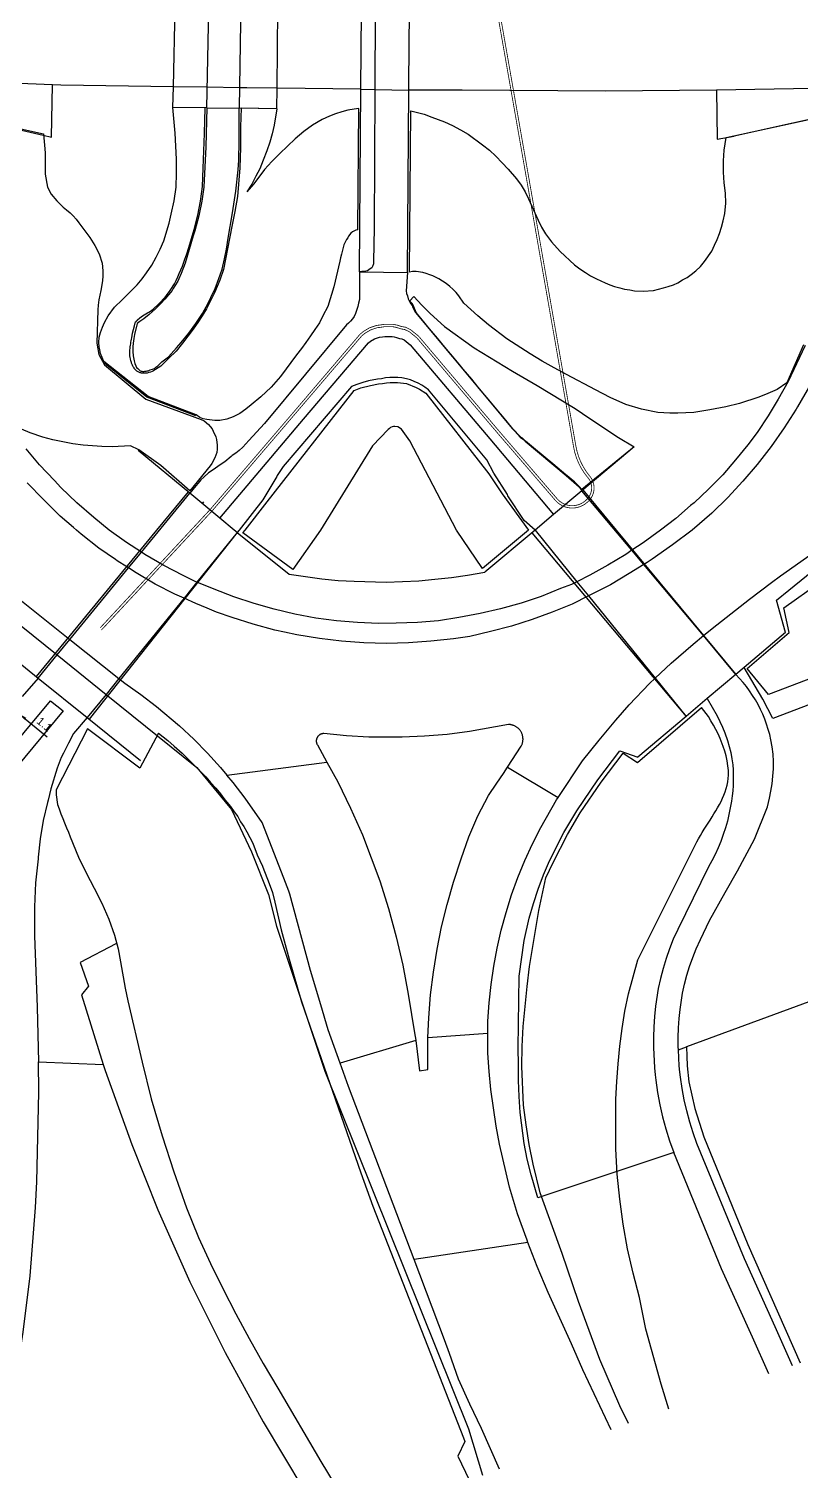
# Model space of a CAD drawing. Header units: millimetres. Extents: x 111502 to 977541, y 8702 to 1044108.
# Drawn here: x 486583.1 to 486679.6, y 235382.4 to 235562.6 of the extents above; entities that cross this region are included whole.
import ezdxf

# ---------------------------------------------------------------- set-up
doc = ezdxf.new("R2010")
doc.units = ezdxf.units.MM
doc.header["$LTSCALE"] = 0.25
doc.linetypes.add('DASHED2', pattern=[9.525, 6.35, -3.175])
for name, color, linetype in [('E HVSS As Laid Dimensions', 30, 'Continuous'), ('E HVSS As Laid HV', 10, 'Continuous'), ('E HVSS Proposed 33kV', 5, 'Continuous'), ('X HVSS Site Background', 8, 'Continuous')]:
    doc.layers.add(name, color=color, linetype=linetype)
doc.styles.add('Arial', font='arial.ttf')
doc.dimstyles.new('HVSS AsLaid', dxfattribs={"dimtxt": 1, "dimasz": 1, "dimexe": 0, "dimexo": 0, "dimgap": 0.5, "dimtad": 1, "dimdec": 1, "dimzin": 1, "dimdsep": 46, "dimtxsty": 'Arial', "dimcen": 0.09, "dimadec": 0, "dimazin": 0, "dimtfac": 1, "dimtdec": 1, "dimtmove": 0, "dimatfit": 3, "dimfxl": 1, "dimtolj": 1, "dimtzin": 0, "dimarcsym": 0})

# ---------------------------------------------------------------- blocks, each defined once
blk = doc.blocks.new('OS MAP 060722')
at = {"layer": 'X HVSS Site Background'}
for points in [[(-2183.99, -3526.31), (-2184.12, -3549.15), (-2184.12, -3549.19), (-2184.17, -3558.75), (-2184.19, -3561.48), (-2184.24, -3571.25), (-2184.33, -3588.61), (-2184.43, -3592.71), (-2184.43, -3593.06), (-2184.53, -3593.36), (-2184.63, -3593.56), (-2184.83, -3593.66), (-2184.98, -3593.81), (-2185.18, -3593.91), (-2185.58, -3594.01), (-2185.88, -3594.01), (-2186.18, -3594.06)], [(-2602.84, -3539.82), (-2577.09, -3544.69), (-2559.9, -3547.84), (-2542.33, -3550.95), (-2522.99, -3555.26), (-2502.98, -3559.21), (-2491.57, -3561.27), (-2477.49, -3564.21), (-2464.91, -3566.5), (-2452.12, -3569.38), (-2437.03, -3572.19), (-2422.01, -3574.79), (-2403.01, -3578), (-2386.84, -3581.36), (-2371.65, -3584.09), (-2347.76, -3590.01), (-2338.48, -3591.88), (-2308.36, -3598.57), (-2292.93, -3600.48), (-2283.98, -3602.18), (-2275.9, -3605.19), (-2263.86, -3610.83), (-2257.8, -3614.67), (-2223.95, -3641.91)], [(-2205.23, -3573.55), (-2204.68, -3546.76)], [(-2200.78, -3546.86), (-2201.18, -3573.61)], [(-2209.42, -3570.92), (-2209.21, -3561.03)], [(-2196.46, -3571.1), (-2196.38, -3561.26)], [(-2185.98, -3571.21), (-2185.93, -3561.51)], [(-2179.98, -3571.36), (-2179.98, -3570.61), (-2179.93, -3561.41)], [(-2224.53, -3570.66), (-2240.98, -3570.01)], [(-2225.68, -3576.96), (-2224.63, -3577.21), (-2224.53, -3570.66)], [(-2209.42, -3570.92), (-2223.48, -3570.71), (-2224.53, -3570.66)], [(-2209.48, -3573.51), (-2209.42, -3570.92)], [(-2196.46, -3571.1), (-2200.23, -3571.06), (-2201.14, -3571.05), (-2205.18, -3570.99), (-2209.42, -3570.92)], [(-2196.48, -3573.66), (-2196.46, -3571.1)], [(-2185.98, -3571.21), (-2196.46, -3571.1)], [(-2186.18, -3594.06), (-2185.98, -3571.21)], [(-2185.98, -3571.21), (-2184.24, -3571.25), (-2179.98, -3571.36)], [(-2180.18, -3594.11), (-2179.98, -3571.36)], [(-2141.53, -3571.36), (-2155.43, -3571.46), (-2173.33, -3571.36), (-2179.98, -3571.36)], [(-2124.73, -3571.06), (-2141.53, -3571.36)], [(-2141.53, -3571.36), (-2141.48, -3577.46), (-2139.33, -3577.11)], [(-2241.08, -3573.41), (-2225.68, -3576.96)], [(-2210.98, -3618.26), (-2213.73, -3616.31), (-2214.78, -3615.81), (-2217.08, -3615.91), (-2218.38, -3615.86), (-2220.68, -3615.71), (-2221.98, -3615.56), (-2224.48, -3615.06), (-2225.73, -3614.71), (-2227.33, -3614.16), (-2228.38, -3613.71)], [(-2240.99, -3573.43), (-2225.63, -3576.81), (-2225.43, -3579.16), (-2225.43, -3581.86), (-2225.13, -3583.46), (-2224.68, -3584.36), (-2223.98, -3585.16), (-2223.18, -3585.96), (-2222.78, -3586.31), (-2222.33, -3586.66), (-2221.93, -3587.06), (-2221.58, -3587.46), (-2221.23, -3587.91), (-2219.88, -3589.76), (-2219.23, -3590.76), (-2218.68, -3591.81), (-2218.33, -3592.96), (-2218.23, -3593.91), (-2218.23, -3594.56), (-2218.28, -3595.16), (-2218.48, -3596.36), (-2218.63, -3596.96), (-2218.73, -3597.56), (-2218.83, -3598.21), (-2218.88, -3598.81), (-2218.98, -3602.96), (-2218.73, -3604.36), (-2218.03, -3605.66), (-2212.88, -3609.96), (-2205.93, -3612.51), (-2205.58, -3612.66), (-2205.03, -3613.11), (-2204.83, -3613.36), (-2204.58, -3613.66), (-2204.43, -3613.96), (-2204.13, -3614.66), (-2204.03, -3615.01), (-2203.93, -3615.71), (-2203.93, -3616.21), (-2203.98, -3616.61), (-2204.13, -3616.96), (-2204.23, -3617.31), (-2204.63, -3618.01), (-2204.83, -3618.31), (-2207.38, -3621.41), (-2210.98, -3618.26)], [(-2186.38, -3588.81), (-2186.63, -3588.86), (-2187.03, -3589.06), (-2187.23, -3589.21), (-2187.53, -3589.61), (-2187.63, -3589.81), (-2187.78, -3590.01), (-2188.13, -3590.66), (-2188.43, -3591.86), (-2188.53, -3592.31), (-2188.63, -3592.71), (-2189.38, -3595.91), (-2190.13, -3598.36), (-2190.73, -3599.56), (-2191.18, -3600.41), (-2191.73, -3601.26), (-2192.28, -3602.06), (-2192.88, -3602.86), (-2193.43, -3603.61), (-2194.03, -3604.41), (-2196.03, -3607.11), (-2197.18, -3608.46), (-2198.48, -3609.66), (-2199.68, -3610.66), (-2200.38, -3611.21), (-2201.13, -3611.76), (-2201.93, -3612.16), (-2202.73, -3612.46), (-2203.63, -3612.61), (-2204.23, -3612.61), (-2205.23, -3612.51), (-2205.68, -3612.41), (-2206.13, -3612.26), (-2206.58, -3611.91), (-2212.58, -3609.61), (-2218.13, -3605.26), (-2218.53, -3604.26), (-2218.63, -3603.81), (-2218.68, -3603.41), (-2218.73, -3602.86), (-2218.68, -3602.21), (-2218.53, -3601.61), (-2218.28, -3600.96), (-2218.03, -3600.36), (-2217.58, -3599.56), (-2216.78, -3598.46), (-2215.83, -3597.56), (-2213.93, -3595.66), (-2213.33, -3594.91), (-2212.78, -3594.16), (-2212.13, -3593.21), (-2211.58, -3592.21), (-2211.08, -3591.21), (-2210.63, -3590.16), (-2209.93, -3587.96), (-2209.68, -3586.86), (-2209.33, -3585.16), (-2209.08, -3583.46), (-2209.03, -3581.71), (-2209.03, -3579.96), (-2209.18, -3576.71), (-2209.48, -3573.51)], [(-2196.48, -3573.66), (-2200.95, -3573.61), (-2201.05, -3575.91), (-2201.04, -3578.49), (-2201.12, -3581.05), (-2201.42, -3584.63), (-2201.73, -3586.49), (-2202.07, -3588.18), (-2202.42, -3589.88), (-2203.17, -3593.75), (-2203.62, -3595.07), (-2203.93, -3595.87), (-2204.27, -3596.66), (-2204.64, -3597.43), (-2205.3, -3598.66), (-2205.82, -3599.53), (-2206.38, -3600.39), (-2206.96, -3601.23), (-2208.27, -3602.98), (-2209.09, -3603.95), (-2209.97, -3604.85), (-2211, -3605.82), (-2211.65, -3606.27), (-2211.9, -3606.4), (-2212.09, -3606.49), (-2212.28, -3606.57), (-2212.48, -3606.64), (-2212.68, -3606.69), (-2212.88, -3606.72), (-2213.02, -3606.72), (-2213.11, -3606.72), (-2213.21, -3606.72), (-2213.3, -3606.71), (-2213.39, -3606.7), (-2213.48, -3606.68), (-2213.57, -3606.66), (-2213.66, -3606.64), (-2213.74, -3606.6), (-2213.82, -3606.56), (-2213.9, -3606.52), (-2213.98, -3606.47), (-2214.02, -3606.43), (-2214.07, -3606.39), (-2214.11, -3606.35), (-2214.15, -3606.3), (-2214.19, -3606.26), (-2214.23, -3606.21), (-2214.27, -3606.16), (-2214.3, -3606.11), (-2214.34, -3606.06), (-2214.37, -3606.01), (-2214.4, -3605.96), (-2214.43, -3605.91), (-2214.48, -3605.82), (-2214.53, -3605.73), (-2214.57, -3605.64), (-2214.6, -3605.55), (-2214.64, -3605.45), (-2214.67, -3605.36), (-2214.7, -3605.26), (-2214.72, -3605.17), (-2214.78, -3604.93), (-2214.82, -3604.74), (-2214.84, -3604.55), (-2214.85, -3604.37), (-2214.86, -3604.18), (-2214.85, -3603.99), (-2214.84, -3603.8), (-2214.83, -3603.61), (-2214.81, -3603.42), (-2214.78, -3603.23), (-2214.75, -3603.04), (-2214.72, -3602.85), (-2214.69, -3602.66), (-2214.66, -3602.47), (-2214.63, -3602.29), (-2214.51, -3601.7), (-2214.4, -3601.24), (-2214.29, -3600.79), (-2214.19, -3600.41), (-2214.16, -3600.35), (-2214.14, -3600.31), (-2214.11, -3600.28), (-2214.09, -3600.25), (-2214.06, -3600.22), (-2214.03, -3600.19), (-2214, -3600.16), (-2213.98, -3600.14), (-2213.95, -3600.11), (-2213.92, -3600.08), (-2213.89, -3600.05), (-2213.62, -3599.8), (-2213.44, -3599.67), (-2213.26, -3599.54), (-2213.07, -3599.42), (-2212.87, -3599.31), (-2212.67, -3599.19), (-2212.48, -3599.08), (-2212.28, -3598.96), (-2212.1, -3598.83), (-2211.92, -3598.69), (-2211.32, -3598.14), (-2210.97, -3597.79), (-2210.64, -3597.43), (-2210.32, -3597.05), (-2210.02, -3596.66), (-2209.74, -3596.25), (-2209.3, -3595.53), (-2209.08, -3595.11), (-2208.88, -3594.69), (-2208.68, -3594.27), (-2208.29, -3593.33), (-2208.01, -3592.57), (-2207.75, -3591.79), (-2207.5, -3591.01), (-2206.82, -3588.75), (-2206.36, -3586.98), (-2206.01, -3585.2), (-2205.78, -3583.39), (-2205.68, -3581.08), (-2205.51, -3576.75), (-2205.45, -3573.55), (-2209.48, -3573.51)], [(-2205.23, -3573.56), (-2205.38, -3578.41), (-2205.63, -3583.46), (-2205.88, -3585.21), (-2206.23, -3587.06), (-2206.73, -3588.91), (-2206.93, -3589.56), (-2207.93, -3592.96), (-2208.43, -3594.26), (-2208.73, -3594.91), (-2208.88, -3595.21), (-2209.23, -3595.81), (-2209.43, -3596.11), (-2209.58, -3596.36), (-2210.48, -3597.46), (-2210.98, -3598.01), (-2211.68, -3598.71), (-2212.43, -3599.36), (-2213.13, -3599.91), (-2213.63, -3600.26), (-2213.93, -3600.51), (-2214.28, -3601.86), (-2214.38, -3602.36), (-2214.43, -3602.96), (-2214.48, -3603.41), (-2214.48, -3604.01), (-2214.43, -3604.56), (-2214.33, -3605.16), (-2214.23, -3605.51), (-2214.13, -3605.81), (-2214.03, -3606.01), (-2213.88, -3606.11), (-2213.58, -3606.41), (-2213.43, -3606.46), (-2213.38, -3606.46), (-2213.23, -3606.51), (-2213.13, -3606.51), (-2212.98, -3606.46), (-2212.83, -3606.46), (-2212.68, -3606.41), (-2212.58, -3606.41), (-2212.33, -3606.31), (-2212.03, -3606.21), (-2211.78, -3606.11), (-2211.63, -3605.96), (-2211.38, -3605.81), (-2210.88, -3605.31), (-2210.03, -3604.66), (-2209.03, -3603.56), (-2208.43, -3602.86), (-2207.48, -3601.71), (-2206.63, -3600.51), (-2205.78, -3599.26), (-2205.08, -3597.96), (-2204.73, -3597.26), (-2204.18, -3596.11), (-2203.73, -3594.86), (-2203.33, -3593.71), (-2203.03, -3592.41), (-2202.78, -3591.21), (-2202.58, -3589.86), (-2202.03, -3586.66), (-2201.63, -3583.96), (-2201.33, -3581.31), (-2201.23, -3580.11), (-2201.18, -3577.71), (-2201.18, -3573.61)], [(-2205.23, -3573.56), (-2209.48, -3573.51)], [(-2205.23, -3573.56), (-2201.18, -3573.61)], [(-2196.48, -3573.66), (-2201.18, -3573.61)], [(-2186.38, -3588.81), (-2186.26, -3573.64), (-2186.83, -3573.71), (-2187.63, -3573.86), (-2188.38, -3574.06), (-2189.18, -3574.31), (-2189.93, -3574.61), (-2190.83, -3575.01), (-2192.03, -3575.71), (-2193.13, -3576.51), (-2194.18, -3577.41), (-2196.13, -3579.26), (-2197.13, -3580.26), (-2198.03, -3581.26), (-2199.38, -3583.06), (-2200.23, -3584.06)], [(-2196.48, -3573.66), (-2196.83, -3575.71), (-2197.08, -3576.81), (-2197.38, -3577.86), (-2197.73, -3578.91), (-2198.18, -3580.11), (-2198.63, -3581.16), (-2199.13, -3582.11), (-2199.63, -3583.11), (-2200.23, -3584.06)], [(-2179.9, -3594.07), (-2179.76, -3573.94), (-2178.08, -3574.36), (-2177.13, -3574.71), (-2175.53, -3575.31), (-2174.53, -3575.76), (-2173.53, -3576.31), (-2172.58, -3576.86), (-2170.78, -3578.16), (-2169.93, -3578.86), (-2169.13, -3579.61), (-2168.33, -3580.41), (-2167.58, -3581.21), (-2166.53, -3582.41), (-2165.98, -3583.21), (-2165.48, -3584.06), (-2165.03, -3584.91), (-2163.83, -3587.61), (-2163.43, -3588.46), (-2162.93, -3589.31), (-2162.18, -3590.31), (-2161.08, -3591.51), (-2159.28, -3593.16), (-2158.63, -3593.66), (-2157.93, -3594.11), (-2157.28, -3594.56), (-2156.53, -3594.91), (-2155.48, -3595.41), (-2154.88, -3595.66), (-2154.28, -3595.86), (-2153.63, -3596.06), (-2153.03, -3596.21), (-2152.38, -3596.31), (-2151.78, -3596.41), (-2150.73, -3596.46), (-2149.43, -3596.36), (-2148.78, -3596.21), (-2148.18, -3596.06), (-2147.58, -3595.86), (-2146.93, -3595.66), (-2146.38, -3595.41), (-2145.78, -3595.06), (-2145.23, -3594.76), (-2144.73, -3594.36), (-2144.13, -3593.91), (-2143.53, -3593.36), (-2143.03, -3592.76), (-2142.13, -3591.46), (-2141.78, -3590.71), (-2141.48, -3590.01), (-2141.18, -3589.26), (-2140.93, -3588.46), (-2140.73, -3587.66), (-2140.53, -3586.76), (-2140.38, -3585.46), (-2140.43, -3584.21), (-2140.58, -3582.91), (-2140.68, -3581.61), (-2140.68, -3580.16), (-2140.58, -3578.86), (-2140.33, -3577.26), (-2124.84, -3573.89)], [(-2130.66, -3603.17), (-2132.78, -3607.91), (-2133.98, -3608.76), (-2135.13, -3609.26), (-2136.28, -3609.71), (-2138.68, -3610.51), (-2140.38, -3610.91), (-2142.38, -3611.31), (-2144.38, -3611.61), (-2146.38, -3611.71), (-2147.38, -3611.71), (-2148.88, -3611.61), (-2150.93, -3611.21), (-2152.88, -3610.61), (-2154.83, -3609.76), (-2156.68, -3608.81), (-2160.28, -3606.86), (-2161.83, -3606.06), (-2163.33, -3605.21), (-2164.83, -3604.31), (-2167.73, -3602.41), (-2170.03, -3600.66), (-2171.38, -3599.56), (-2173.13, -3597.96), (-2173.73, -3597.06), (-2174.08, -3596.61), (-2174.48, -3596.21), (-2174.88, -3595.86), (-2175.33, -3595.51), (-2176.23, -3594.91), (-2176.98, -3594.56), (-2177.38, -3594.41), (-2177.83, -3594.26), (-2178.23, -3594.11), (-2179.08, -3594.01), (-2179.53, -3594.01), (-2179.9, -3594.07)], [(-2124.68, -3573.86), (-2139.33, -3577.11)], [(-2215.04, -3631.04), (-2216.1, -3630.37), (-2216.43, -3630.16), (-2216.67, -3630), (-2218.73, -3628.56), (-2220.93, -3626.81), (-2221.53, -3626.31), (-2221.88, -3626.01), (-2223.58, -3624.56), (-2225.63, -3622.51), (-2227.68, -3620.41)], [(-2213.42, -3629.07), (-2215.28, -3627.86), (-2217.43, -3626.31), (-2219.38, -3624.76), (-2221.48, -3622.91), (-2223.48, -3621.01), (-2224.28, -3620.11), (-2226.13, -3618.16), (-2227.83, -3616.16)], [(-2130.48, -3603.26), (-2132.58, -3607.76), (-2133.83, -3609.96), (-2135.08, -3612.06), (-2136.48, -3614.11), (-2137.63, -3615.66), (-2139.18, -3617.56), (-2140.78, -3619.41), (-2142.53, -3621.21), (-2144.33, -3622.91), (-2144.78, -3623.26), (-2146.63, -3624.86), (-2148.53, -3626.31), (-2150.73, -3627.91), (-2152.13, -3628.85)], [(-2122.08, -3578.06), (-2122.28, -3581.41), (-2122.68, -3584.71), (-2122.83, -3585.91), (-2123.43, -3589.21), (-2124.13, -3592.46), (-2124.93, -3595.71), (-2125.93, -3598.86), (-2127.03, -3602.01), (-2128.28, -3605.06), (-2129.78, -3608.06), (-2131.43, -3610.91), (-2131.58, -3611.21), (-2133.08, -3613.56), (-2134.73, -3615.86), (-2136.48, -3618.11), (-2138.28, -3620.21), (-2140.13, -3622.26), (-2142.13, -3624.21), (-2144.58, -3626.31), (-2147.03, -3628.16), (-2149.58, -3629.96), (-2150.23, -3630.36), (-2150.65, -3630.62)], [(-2186.18, -3594.06), (-2186.18, -3597.51), (-2186.28, -3597.96), (-2186.38, -3598.36), (-2186.68, -3599.26), (-2186.83, -3599.61), (-2187.03, -3599.91), (-2187.28, -3600.21), (-2187.53, -3600.46), (-2187.78, -3600.66), (-2198.03, -3613.01), (-2199.98, -3615.11), (-2200.38, -3615.56), (-2200.73, -3615.96), (-2201.18, -3616.36), (-2201.63, -3616.71), (-2202.08, -3617.01), (-2202.18, -3617.11), (-2202.98, -3617.81), (-2203.68, -3618.26), (-2204.33, -3618.71), (-2205.03, -3619.16), (-2205.63, -3619.71), (-2205.98, -3620.06), (-2206.33, -3620.46), (-2206.63, -3620.81), (-2207.38, -3621.71)], [(-2186.18, -3594.06), (-2180.18, -3594.11)], [(-2180.18, -3594.11), (-2180.33, -3596.41), (-2180.28, -3596.76), (-2180.18, -3597.06), (-2180.08, -3597.41), (-2179.93, -3597.76), (-2179.78, -3598.01), (-2179.58, -3598.26), (-2179.53, -3598.41), (-2179.18, -3599.11), (-2169.93, -3610.21), (-2167.08, -3613.61), (-2166.73, -3614.01), (-2166.48, -3614.31), (-2166.08, -3614.71), (-2165.68, -3615.01), (-2165.48, -3615.21), (-2160.33, -3619.51), (-2158.73, -3620.91), (-2158.38, -3621.41)], [(-2151.83, -3615.91), (-2158.36, -3621.26), (-2158.72, -3620.86), (-2159.3, -3620.3), (-2159.65, -3620), (-2160.01, -3619.7), (-2160.37, -3619.4), (-2162.01, -3618.04), (-2164.18, -3616.23), (-2165.42, -3615.19), (-2165.68, -3614.94), (-2165.81, -3614.84), (-2165.94, -3614.74), (-2166.06, -3614.65), (-2166.29, -3614.43), (-2166.4, -3614.31), (-2166.99, -3613.65), (-2167.89, -3612.57), (-2169.22, -3610.99), (-2170.02, -3610.04), (-2171.2, -3608.61), (-2172.13, -3607.48), (-2173.19, -3606.23), (-2173.54, -3605.8), (-2174.33, -3604.85), (-2175.49, -3603.47), (-2176.43, -3602.34), (-2177.4, -3601.17), (-2178.51, -3599.84), (-2178.97, -3599.29), (-2179.03, -3599.18), (-2179.07, -3599.09), (-2179.12, -3599), (-2179.16, -3598.91), (-2179.51, -3598.15), (-2179.6, -3598.01), (-2179.69, -3597.9), (-2179.77, -3597.79), (-2179.86, -3597.68), (-2179.38, -3597.11)], [(-2179.38, -3597.11), (-2178.38, -3598.21), (-2177.33, -3599.26), (-2175.53, -3600.86), (-2171.83, -3603.56), (-2167.03, -3606.46), (-2163.98, -3608.26), (-2159.23, -3611.11), (-2157.38, -3612.36), (-2153.78, -3614.76), (-2151.83, -3615.91)], [(-2203.63, -3624.81), (-2193.18, -3612.46), (-2185.03, -3602.91), (-2184.78, -3602.71), (-2184.28, -3602.41), (-2183.68, -3602.21), (-2183.28, -3602.16), (-2182.98, -3602.11), (-2182.08, -3602.11), (-2181.83, -3602.16), (-2181.53, -3602.26), (-2181.18, -3602.36), (-2180.88, -3602.41), (-2180.58, -3602.56), (-2179.83, -3603.16), (-2169.88, -3614.91), (-2161.93, -3624.36)], [(-2206.63, -3612.06), (-2212.73, -3609.71), (-2214.18, -3608.56), (-2218.03, -3605.46)], [(-2164.23, -3626.31), (-2165.58, -3625.11), (-2167.63, -3622.06), (-2167.68, -3621.86), (-2169.38, -3619.21), (-2170.23, -3617.56), (-2177.53, -3608.81), (-2177.98, -3608.46), (-2178.38, -3608.21), (-2178.83, -3607.96), (-2179.33, -3607.76), (-2179.78, -3607.56), (-2180.28, -3607.41), (-2180.88, -3607.31), (-2181.38, -3607.26), (-2182.38, -3607.26), (-2182.93, -3607.31), (-2183.43, -3607.41), (-2183.93, -3607.46), (-2185.03, -3607.66), (-2185.73, -3607.86), (-2186.48, -3608.11), (-2187.18, -3608.36), (-2195.68, -3618.36), (-2195.93, -3618.76), (-2196.18, -3619.11), (-2196.43, -3619.51), (-2196.48, -3619.61), (-2198.23, -3622.56), (-2201.18, -3626.31), (-2201.43, -3626.61)], [(-2194.48, -3631.26), (-2200.73, -3626.66), (-2200.43, -3626.31), (-2197.68, -3622.81), (-2186.83, -3608.86), (-2185.98, -3608.56), (-2184.78, -3608.26), (-2183.78, -3608.06), (-2183.28, -3608.01), (-2182.78, -3607.91), (-2182.33, -3607.86), (-2181.43, -3607.86), (-2181.03, -3607.91), (-2180.28, -3608.01), (-2179.08, -3608.51), (-2178.68, -3608.71), (-2177.88, -3609.21), (-2169.98, -3619.31), (-2168.33, -3621.81), (-2165.03, -3626.31), (-2170.78, -3631.11)], [(-2137.72, -3643.6), (-2132.48, -3639.11), (-2133.13, -3636.04), (-2124.21, -3629.7), (-2119.21, -3626.56), (-2118.77, -3626.31), (-2114.1, -3623.63), (-2108.87, -3620.91), (-2101.41, -3617.47), (-2095.95, -3615.27), (-2090.4, -3613.28), (-2084.77, -3611.52), (-2079.08, -3609.99), (-2072.5, -3608.33)], [(-2134.04, -3635.08), (-2132.52, -3633.81), (-2126.56, -3628.99), (-2122.13, -3626), (-2118.51, -3623.87), (-2110.14, -3619.87), (-2103.18, -3616.95), (-2095.38, -3613.88), (-2085.19, -3610.38), (-2076.35, -3607.5), (-2072.36, -3606.65)], [(-2170.78, -3631.11), (-2174.03, -3626.31), (-2179.88, -3615.16), (-2180.93, -3613.71), (-2181.38, -3613.41), (-2181.73, -3613.36), (-2181.93, -3613.36), (-2182.08, -3613.41), (-2182.28, -3613.51), (-2182.43, -3613.61), (-2182.58, -3613.76), (-2184.53, -3615.81), (-2191.03, -3626.31), (-2194.48, -3631.26)], [(-2207.38, -3621.71), (-2213.83, -3616.36)], [(-2151.83, -3615.91), (-2158.38, -3621.41)], [(-2249.64, -3618.15), (-2248.63, -3618.96), (-2242.93, -3623.61), (-2239.48, -3626.31), (-2222.36, -3639.98)], [(-2226.33, -3644.81), (-2228.33, -3647.11)], [(-2207.59, -3621.53), (-2211.53, -3626.31), (-2226.55, -3644.63)], [(-2213.42, -3629.07), (-2207.38, -3621.71)], [(-2203.63, -3624.81), (-2207.38, -3621.71)], [(-2205.67, -3622.79), (-2205.84, -3622.99)], [(-2158.38, -3621.41), (-2161.93, -3624.36)], [(-2152.13, -3628.85), (-2158.38, -3621.41)], [(-2158.26, -3621.31), (-2154.08, -3626.31), (-2139.13, -3644.36)], [(-2143.19, -3639.51), (-2142.08, -3638.61), (-2137.41, -3634.96), (-2134.66, -3632.86), (-2133.56, -3632.02), (-2129.6, -3629.23), (-2126.81, -3627.49), (-2124.92, -3626.31), (-2122.5, -3624.8), (-2117.02, -3622.08)], [(-2161.93, -3624.36), (-2164.23, -3626.31)], [(-2073.74, -3623.53), (-2086.58, -3628.41), (-2109.57, -3637.15), (-2135.05, -3646.85), (-2137.72, -3643.6)], [(-2201.43, -3626.61), (-2201.83, -3626.31), (-2203.63, -3624.81)], [(-2164.23, -3626.31), (-2170.48, -3631.56)], [(-2164.23, -3626.31), (-2159, -3632.77)], [(-2201.43, -3626.61), (-2219.93, -3649.96)], [(-2201.43, -3626.61), (-2206.47, -3632.83)], [(-2201.43, -3626.61), (-2194.93, -3631.81)], [(-2164.63, -3626.65), (-2145.36, -3649.62)], [(-2074.01, -3626.84), (-2134.51, -3649.85), (-2135.78, -3647.47), (-2138.1, -3643.49)], [(-2215.04, -3631.04), (-2213.42, -3629.07)], [(-2206.47, -3632.83), (-2206.78, -3632.71), (-2208.18, -3632.01), (-2210.63, -3630.76), (-2212.98, -3629.36), (-2213.42, -3629.07)], [(-2152.13, -3628.85), (-2152.88, -3629.36), (-2155.13, -3630.71), (-2157.38, -3631.96), (-2159, -3632.77)], [(-2150.65, -3630.62), (-2152.13, -3628.85)], [(-2222.36, -3639.98), (-2215.04, -3631.04)], [(-2208.09, -3634.83), (-2209.23, -3634.31), (-2211.68, -3633.06), (-2214.08, -3631.66), (-2215.04, -3631.04)], [(-2194.93, -3631.81), (-2192.93, -3632.11), (-2190.88, -3632.41), (-2188.83, -3632.61), (-2186.83, -3632.71), (-2182.83, -3632.81), (-2180.78, -3632.76), (-2178.73, -3632.66), (-2176.73, -3632.46), (-2174.68, -3632.26), (-2172.68, -3631.96), (-2170.48, -3631.56)], [(-2150.65, -3630.62), (-2152.48, -3631.76), (-2154.78, -3633.16), (-2157.56, -3634.55)], [(-2143.19, -3639.51), (-2150.65, -3630.62)], [(-2206.47, -3632.83), (-2208.09, -3634.83)], [(-2159, -3632.77), (-2159.68, -3633.11), (-2161.03, -3633.61), (-2163.48, -3634.61), (-2165.98, -3635.46), (-2168.53, -3636.16), (-2171.08, -3636.76), (-2173.73, -3637.26), (-2176.28, -3637.66), (-2178.93, -3637.86), (-2181.58, -3637.96), (-2183.78, -3638.01), (-2186.43, -3637.86), (-2189.03, -3637.66), (-2191.63, -3637.31), (-2194.23, -3636.81), (-2196.83, -3636.21), (-2199.33, -3635.51), (-2201.88, -3634.66), (-2204.33, -3633.71), (-2206.47, -3632.83)], [(-2159, -3632.77), (-2157.56, -3634.55)], [(-2208.09, -3634.83), (-2216.22, -3644.88)], [(-2157.56, -3634.55), (-2159.58, -3635.56), (-2162.08, -3636.56), (-2164.58, -3637.51), (-2167.18, -3638.31), (-2169.78, -3639.01), (-2172.38, -3639.61), (-2174.43, -3639.91), (-2177.23, -3640.21), (-2180.03, -3640.41), (-2182.78, -3640.51), (-2185.63, -3640.41), (-2188.43, -3640.21), (-2191.18, -3639.86), (-2193.98, -3639.41), (-2195.54, -3639.07), (-2196.73, -3638.81), (-2199.43, -3638.06), (-2202.08, -3637.26), (-2204.03, -3636.56), (-2205.21, -3636.08), (-2206.63, -3635.51), (-2208.09, -3634.83)], [(-2157.56, -3634.55), (-2149.22, -3644.84)], [(-2132.93, -3639.11), (-2134.04, -3635.08)], [(-2232.43, -3639.86), (-2226.33, -3644.81)], [(-2223.95, -3641.91), (-2222.36, -3639.98)], [(-2222.36, -3639.98), (-2216.22, -3644.88)], [(-2149.22, -3644.84), (-2147.23, -3642.96), (-2144.48, -3640.56), (-2143.19, -3639.51)], [(-2139.13, -3644.36), (-2143.19, -3639.51)], [(-2132.93, -3639.11), (-2138.1, -3643.49)], [(-2226.33, -3644.81), (-2223.95, -3641.91)], [(-2223.95, -3641.91), (-2217.82, -3646.85)], [(-2146.3, -3691.28), (-2146.32, -3690.88), (-2146.32, -3689.71), (-2146.29, -3688.52), (-2146.22, -3687.35), (-2146.1, -3686.22), (-2145.78, -3684.18), (-2145.54, -3683.06), (-2145.25, -3681.95), (-2144.91, -3680.85), (-2144.52, -3679.74), (-2144.09, -3678.66), (-2143.56, -3677.5), (-2142.43, -3675.1), (-2140.45, -3671.59), (-2138.93, -3668.89), (-2136.79, -3664.95), (-2135.18, -3660.92), (-2134.93, -3659.84), (-2134.75, -3658.93), (-2134.61, -3658.01), (-2134.5, -3657.09), (-2134.44, -3656.17), (-2134.44, -3655.25), (-2134.48, -3654.34), (-2134.59, -3653.42), (-2134.75, -3652.53), (-2134.9, -3651.88), (-2135.08, -3651.23), (-2135.29, -3650.59), (-2135.52, -3649.96), (-2135.77, -3649.34), (-2136.06, -3648.73), (-2136.36, -3648.13), (-2136.69, -3647.55), (-2137.04, -3646.98), (-2137.41, -3646.42), (-2137.81, -3645.88), (-2138.23, -3645.35), (-2138.67, -3644.85), (-2139.13, -3644.36)], [(-2139.13, -3644.36), (-2142.7, -3647.38)], [(-2138.1, -3643.49), (-2139.13, -3644.36)], [(-2226.33, -3644.81), (-2220.18, -3649.76)], [(-2216.22, -3644.88), (-2217.82, -3646.85)], [(-2216.22, -3644.88), (-2215.49, -3645.47), (-2213.48, -3646.87), (-2211.54, -3648.35), (-2208.67, -3650.77), (-2206.88, -3652.44), (-2205.17, -3654.18), (-2203.52, -3656), (-2202.72, -3656.95)], [(-2161.32, -3659.72), (-2158.28, -3655.16), (-2156.23, -3652.56), (-2154.13, -3650.06), (-2152.48, -3648.16), (-2149.93, -3645.51), (-2149.22, -3644.84)], [(-2149.22, -3644.84), (-2145.36, -3649.62)], [(-2231.38, -3655.56), (-2224.78, -3647.66), (-2223.18, -3648.91), (-2229.78, -3656.86), (-2231.38, -3655.56)], [(-2217.82, -3646.85), (-2220.18, -3649.76)], [(-2217.82, -3646.85), (-2206.47, -3655.98), (-2202.17, -3661.22), (-2199.65, -3666.53), (-2197.54, -3671.85), (-2196.54, -3675.81), (-2190.49, -3693.95), (-2172.55, -3738.65), (-2170.81, -3744.43)], [(-2142.7, -3647.38), (-2141.48, -3649.52), (-2141.13, -3650.22), (-2140.82, -3650.93), (-2140.53, -3651.65), (-2140.19, -3652.63), (-2139.97, -3653.37), (-2139.78, -3654.13), (-2139.63, -3654.89), (-2139.53, -3655.65), (-2139.47, -3656.3), (-2139.45, -3656.94), (-2139.45, -3657.59), (-2139.48, -3658.24), (-2139.53, -3658.89), (-2139.6, -3659.53), (-2139.69, -3660.18), (-2139.79, -3660.82), (-2139.91, -3661.46), (-2140.18, -3662.68), (-2140.42, -3663.53), (-2140.7, -3664.38), (-2141, -3665.22), (-2141.34, -3666.04), (-2141.72, -3666.85), (-2142.12, -3667.64), (-2142.56, -3668.42), (-2146.39, -3676.22), (-2146.95, -3677.46), (-2147.42, -3678.66), (-2147.85, -3679.87), (-2148.23, -3681.1), (-2148.55, -3682.34), (-2148.83, -3683.6), (-2149.18, -3685.82), (-2149.31, -3687.1), (-2149.39, -3688.39), (-2149.42, -3689.67), (-2149.42, -3690.96), (-2149.29, -3693.5), (-2149.2, -3694.38), (-2149.13, -3695.06), (-2148.91, -3696.6), (-2148.63, -3698.13), (-2148.28, -3699.65), (-2147.87, -3701.16), (-2147.41, -3702.64), (-2146.88, -3704.11)], [(-2142.7, -3647.38), (-2145.36, -3649.62)], [(-2220.18, -3649.76), (-2221.88, -3651.76), (-2222.53, -3652.96), (-2223.13, -3654.21), (-2223.43, -3654.76), (-2223.93, -3656.06), (-2224.73, -3658.66), (-2225.08, -3660.06), (-2225.13, -3660.36), (-2225.68, -3662.61), (-2226.08, -3664.91), (-2226.33, -3667.21), (-2226.33, -3667.41), (-2226.63, -3670.41), (-2226.78, -3673.41), (-2226.78, -3677.01), (-2226.43, -3685.96), (-2226.28, -3692.76)], [(-2220.18, -3649.76), (-2213.53, -3655.11)], [(-2152.56, -3737.98), (-2153.62, -3735.78), (-2156.13, -3729.96), (-2158.78, -3722.72), (-2160.85, -3716.73), (-2163.57, -3709.13), (-2164.47, -3705.54), (-2164.96, -3703.1), (-2165.35, -3700.65), (-2165.65, -3698.18), (-2165.87, -3693.36), (-2165.83, -3690.85), (-2165.69, -3688.35), (-2165.48, -3685.86), (-2165.21, -3683.36), (-2164.91, -3680.87), (-2163.77, -3673.84), (-2162.88, -3669.76), (-2161.98, -3667.86), (-2160.18, -3664.36), (-2158.58, -3661.66), (-2155.98, -3657.81), (-2153.23, -3654.21), (-2151.43, -3655.36), (-2143.42, -3648.49)], [(-2147.49, -3736.19), (-2148.48, -3733.06), (-2150.38, -3726.16), (-2151.17, -3722.23), (-2151.97, -3719.19), (-2152.66, -3716.13), (-2153.21, -3713.04), (-2153.65, -3709.92), (-2153.95, -3706.8), (-2154.13, -3703.66), (-2154.12, -3697.45), (-2154.01, -3695.24), (-2153.84, -3693.03), (-2153.63, -3690.82), (-2153.35, -3688.62), (-2152.99, -3686.44), (-2152.55, -3684.27), (-2151.38, -3680.04), (-2144.2, -3665.69), (-2144, -3665.29), (-2143.79, -3664.89), (-2143.57, -3664.49), (-2143.34, -3664.1), (-2143.1, -3663.71), (-2142.85, -3663.32), (-2142.61, -3662.93), (-2142.36, -3662.55), (-2142.11, -3662.16), (-2141.87, -3661.78), (-2141.64, -3661.39), (-2141.41, -3661.01), (-2141.19, -3660.62), (-2140.98, -3660.23), (-2140.79, -3659.83), (-2140.62, -3659.43), (-2140.46, -3659.03), (-2140.33, -3658.62), (-2140.22, -3658.21), (-2140.13, -3657.79), (-2140.08, -3657.36), (-2140.05, -3656.93), (-2140.06, -3656.38), (-2140.12, -3655.76), (-2140.22, -3655.16), (-2140.36, -3654.55), (-2140.53, -3653.96), (-2140.72, -3653.37), (-2141.11, -3652.36), (-2141.35, -3651.79), (-2141.63, -3651.23), (-2141.92, -3650.69), (-2142.24, -3650.15), (-2142.57, -3649.63), (-2143.42, -3648.49)], [(-2145.36, -3649.62), (-2151.38, -3654.71)], [(-2211.28, -3651.71), (-2213.63, -3656.06), (-2220.13, -3651.16), (-2224.08, -3658.76), (-2224.08, -3659.41), (-2223.88, -3660.61), (-2223.68, -3661.16), (-2223.48, -3661.76), (-2223.23, -3662.36), (-2223.03, -3662.91), (-2222.78, -3663.51), (-2222.53, -3664.06), (-2222.33, -3664.66), (-2221.28, -3667.21), (-2220.33, -3669.16), (-2219.33, -3671.06), (-2218.38, -3672.96), (-2217.48, -3674.96), (-2216.78, -3676.96), (-2216.33, -3678.66), (-2216.03, -3680.26), (-2215.43, -3683.56), (-2215.13, -3685.16), (-2213.33, -3692.81), (-2212.18, -3697.41), (-2210.83, -3702.01), (-2209.38, -3706.51), (-2207.78, -3711.01), (-2206.28, -3714.71), (-2204.78, -3717.96), (-2203.23, -3721.11), (-2201.63, -3724.26), (-2199.93, -3727.36), (-2198.18, -3730.46), (-2196.38, -3733.56), (-2190.98, -3742.71), (-2186.58, -3750)], [(-2167.66, -3655.96), (-2165.95, -3653.31), (-2165.91, -3653.24), (-2165.88, -3653.17), (-2165.85, -3653.1), (-2165.83, -3653.02), (-2165.8, -3652.95), (-2165.78, -3652.88), (-2165.77, -3652.8), (-2165.75, -3652.73), (-2165.74, -3652.65), (-2165.74, -3652.58), (-2165.73, -3652.5), (-2165.73, -3652.42), (-2165.74, -3652.35), (-2165.74, -3652.27), (-2165.75, -3652.19), (-2165.76, -3652.12), (-2165.78, -3652.04), (-2165.79, -3651.97), (-2165.81, -3651.9), (-2165.84, -3651.82), (-2165.86, -3651.75), (-2165.89, -3651.68), (-2165.92, -3651.61), (-2165.96, -3651.54), (-2166, -3651.48), (-2166.04, -3651.41), (-2166.08, -3651.35), (-2166.13, -3651.29), (-2166.18, -3651.23), (-2166.24, -3651.17), (-2166.29, -3651.12), (-2166.35, -3651.07), (-2166.41, -3651.02), (-2166.47, -3650.97), (-2166.53, -3650.93), (-2166.59, -3650.89), (-2166.66, -3650.85), (-2166.73, -3650.81), (-2166.8, -3650.78), (-2166.87, -3650.75), (-2166.94, -3650.72), (-2167.01, -3650.7), (-2167.09, -3650.68), (-2167.16, -3650.66), (-2167.24, -3650.65), (-2167.31, -3650.63), (-2167.39, -3650.63), (-2167.46, -3650.62), (-2167.54, -3650.62), (-2172.41, -3651.5), (-2175.21, -3651.85), (-2178.02, -3652.09), (-2180.83, -3652.21), (-2184.98, -3652.18), (-2187.8, -3652.02), (-2190.6, -3651.75), (-2190.64, -3651.75), (-2190.68, -3651.75), (-2190.72, -3651.75), (-2190.76, -3651.76), (-2190.8, -3651.77), (-2190.84, -3651.78), (-2190.88, -3651.79), (-2190.92, -3651.8), (-2190.96, -3651.81), (-2190.99, -3651.83), (-2191.03, -3651.84), (-2191.07, -3651.86), (-2191.1, -3651.88), (-2191.14, -3651.9), (-2191.17, -3651.93), (-2191.2, -3651.95), (-2191.23, -3651.97), (-2191.26, -3652), (-2191.29, -3652.03), (-2191.32, -3652.06), (-2191.35, -3652.09), (-2191.37, -3652.12), (-2191.4, -3652.15), (-2191.42, -3652.19), (-2191.44, -3652.22), (-2191.47, -3652.28), (-2191.49, -3652.32), (-2191.5, -3652.35), (-2191.52, -3652.39), (-2191.53, -3652.43), (-2191.54, -3652.47), (-2191.55, -3652.51), (-2191.55, -3652.55), (-2191.56, -3652.59), (-2191.56, -3652.63), (-2191.56, -3652.67), (-2191.56, -3652.71), (-2191.56, -3652.75), (-2191.56, -3652.79), (-2191.55, -3652.83), (-2191.54, -3652.87), (-2191.54, -3652.91), (-2191.53, -3652.95), (-2191.51, -3652.99), (-2191.5, -3653.03), (-2191.49, -3653.06), (-2191.47, -3653.1), (-2191.45, -3653.13), (-2191.43, -3653.17), (-2190.25, -3655.31)], [(-2211.28, -3651.71), (-2210.13, -3652.61), (-2209.33, -3653.31), (-2208.33, -3654.21), (-2205.38, -3657.16), (-2204.78, -3657.86), (-2204.13, -3658.56), (-2203.53, -3659.26), (-2202.98, -3660.01), (-2202.73, -3660.31), (-2202.28, -3660.86), (-2201.83, -3661.51), (-2201.38, -3662.11), (-2201.03, -3662.76), (-2200.63, -3663.36), (-2200.23, -3664.01), (-2199.48, -3665.46), (-2198.93, -3666.91), (-2198.28, -3668.31), (-2198.13, -3668.76), (-2197.58, -3670.16), (-2197.03, -3671.61), (-2196.73, -3672.81), (-2195.93, -3676.26), (-2194.93, -3679.96), (-2193.43, -3685.26), (-2185.98, -3706.66), (-2184.48, -3710.81), (-2173.18, -3739.76), (-2172.98, -3740.21), (-2173.88, -3742.06), (-2172.46, -3745.01)], [(-2146.88, -3704.11), (-2163.86, -3709.78), (-2164.72, -3706.89), (-2165.2, -3704.93), (-2165.6, -3702.96), (-2166.09, -3699.12), (-2166.21, -3697.11), (-2166.28, -3695.1), (-2166.31, -3693.09), (-2166.32, -3691.07), (-2166.19, -3682.08), (-2165.6, -3677.61), (-2164.96, -3674.82), (-2164.43, -3672.99), (-2163.84, -3671.18), (-2163.17, -3669.39), (-2162.43, -3667.64), (-2160.62, -3664.12), (-2159, -3661.39), (-2156.39, -3657.52), (-2153.63, -3653.91), (-2151.38, -3654.71)], [(-2202.72, -3656.95), (-2190.25, -3655.31)], [(-2188.59, -3692.92), (-2190.08, -3688.76), (-2190.98, -3685.66), (-2192.28, -3681.36), (-2194.88, -3671.81), (-2194.98, -3671.43), (-2195.62, -3669.81), (-2198.33, -3662.87), (-2200.45, -3659.81), (-2201.95, -3657.87), (-2202.72, -3656.95)], [(-2190.25, -3655.31), (-2188.88, -3657.79), (-2187.27, -3661.07), (-2185.8, -3664.41), (-2183.63, -3670.14), (-2182.53, -3673.63), (-2181.57, -3677.15), (-2180.75, -3680.71), (-2180.07, -3684.3), (-2179.23, -3689.4), (-2179.18, -3689.82), (-2179.14, -3690.12)], [(-2177.61, -3689.71), (-2177.51, -3687.27), (-2177.28, -3684.4), (-2176.93, -3681.55), (-2176.47, -3678.71), (-2175.9, -3675.89), (-2175.21, -3673.09), (-2174.41, -3670.33), (-2173.47, -3667.39), (-2172.51, -3664.67), (-2171.39, -3662.03), (-2170.03, -3659.5), (-2169.01, -3657.93), (-2168.17, -3656.75), (-2167.66, -3655.96)], [(-2167.66, -3655.96), (-2161.32, -3659.72)], [(-2170.11, -3689.18), (-2170.11, -3687.67), (-2169.96, -3685.38), (-2169.72, -3683.09), (-2169.39, -3680.82), (-2168.96, -3678.56), (-2168.45, -3676.32), (-2167.84, -3674.11), (-2167.15, -3671.92), (-2166.37, -3669.75), (-2165.51, -3667.63), (-2164.56, -3665.53), (-2163.52, -3663.48), (-2161.54, -3660.04), (-2161.32, -3659.72)], [(-2216.63, -3678.01), (-2221.08, -3680.36), (-2220.03, -3683.31), (-2220.88, -3684.41), (-2218.18, -3693.11)], [(-2127.96, -3684.53), (-2145.28, -3690.9)], [(-2177.61, -3689.71), (-2170.11, -3689.18)], [(-2165.12, -3715.36), (-2165.23, -3715.07), (-2166.4, -3711.77), (-2167.43, -3708.42), (-2168.68, -3703.06), (-2169.08, -3700.8), (-2169.43, -3698.52), (-2169.73, -3696.24), (-2169.96, -3693.96), (-2170.11, -3691.67), (-2170.11, -3689.18)], [(-2179.14, -3690.12), (-2188.59, -3692.92)], [(-2179.14, -3690.12), (-2178.67, -3693.91), (-2177.61, -3693.74), (-2177.63, -3690.15), (-2177.61, -3689.71)], [(-2146.3, -3691.28), (-2145.28, -3690.9)], [(-2132.07, -3730.74), (-2134.24, -3725.9), (-2138.06, -3717.41), (-2143.99, -3702.99), (-2144.47, -3701.65), (-2144.89, -3700.29), (-2145.27, -3698.9), (-2145.59, -3697.5), (-2145.85, -3696.1), (-2146.05, -3694.68), (-2146.12, -3694.06), (-2146.2, -3693.26), (-2146.3, -3691.28)], [(-2145.28, -3690.9), (-2145.27, -3692.08), (-2145.21, -3693.25), (-2145, -3695.26), (-2144.26, -3698.59), (-2143.15, -3702.16), (-2137.63, -3715.6), (-2131.1, -3730.39)], [(-2231.67, -3751.89), (-2230.83, -3745.36), (-2230.13, -3739.76), (-2229.18, -3733.06), (-2228.18, -3726.56), (-2227.33, -3719.51), (-2226.63, -3710.96), (-2226.48, -3707.76), (-2226.23, -3696.56), (-2226.28, -3692.76)], [(-2226.28, -3692.76), (-2218.18, -3693.11)], [(-2218.18, -3693.11), (-2217.93, -3693.86), (-2214.63, -3703.11), (-2211.38, -3711.26), (-2207.38, -3720.26), (-2202.93, -3729.11), (-2198.18, -3737.76), (-2193.13, -3746.26), (-2191.78, -3748.46), (-2190, -3751.21)], [(-2179.34, -3717.46), (-2187.53, -3695.86), (-2188.59, -3692.92)], [(-2135, -3731.77), (-2137.07, -3727.17), (-2140.91, -3718.64), (-2146.88, -3704.11)], [(-2165.12, -3715.36), (-2179.34, -3717.46)], [(-2154.7, -3738.74), (-2158.25, -3731.24), (-2159.69, -3728.03), (-2161.14, -3724.81), (-2162.57, -3721.59), (-2163.94, -3718.34), (-2165.12, -3715.36)], [(-2168.67, -3743.67), (-2170.93, -3738.61), (-2172.38, -3735.56), (-2173.78, -3732.41), (-2174.93, -3729.21), (-2175.53, -3727.51), (-2179.34, -3717.46)]]:
    blk.add_lwpolyline(points, dxfattribs=at)
blk = doc.blocks.new('*D1611')
at = {"layer": 'Defpoints', "color": 0, "transparency": 16777216}
for p in [(486581.05, 235477.75), (486581.89, 235477.04), (486581.89, 235477.04)]:
    blk.add_point(p, dxfattribs=at)
at = {"layer": 'E HVSS As Laid Dimensions', "color": 0, "lineweight": -2, "transparency": 16777216}
for p, q in [((486580.28, 235478.39), (486579.52, 235479.03)), ((486581.05, 235477.75), (486581.89, 235477.04)), ((486582.66, 235476.4), (486585.37, 235474.14))]:
    blk.add_line(p, q, dxfattribs=at)
at = {"layer": 'E HVSS As Laid Dimensions', "color": 0, "transparency": 16777216}
for points in [[(486580.39, 235478.52), (486580.18, 235478.26), (486581.05, 235477.75)], [(486582.77, 235476.53), (486582.55, 235476.28), (486581.89, 235477.04)]]:
    blk.add_solid(points, dxfattribs=at)
at = {"layer": 'E HVSS As Laid Dimensions', "color": 0, "transparency": 16777216, "insert": (486585.04, 235475.72), "char_height": 1, "attachment_point": 5, "rotation": 320.1232, "style": 'Arial'}
blk.add_mtext('\\A1;1.1', dxfattribs=at)

msp = doc.modelspace()

# ---------------------------------------------------------------- linework, layer by layer
at = {"lineweight": 0}
msp.add_circle((488727.82, 239008.33), 11388.42, dxfattribs=at)
at = {"layer": 'E HVSS Proposed 33kV', "lineweight": 0, "const_width": 0.1, "flags": 128}
for points in [[(486639.07, 235581.08), (486651.46, 235510.47, 0.128469), (486653.14, 235506.79), (486653.21, 235506.71, -0.392993), (486653.01, 235503.58), (486652.93, 235503.51, -0.428413), (486648.88, 235503.72), (486641.62, 235512.17), (486631.59, 235524.01), (486630.65, 235524.77), (486630.08, 235525.05), (486629.66, 235525.12), (486629.4, 235525.2), (486629.06, 235525.31), (486628.62, 235525.4), (486627.5, 235525.4), (486627.13, 235525.34), (486626.63, 235525.28), (486625.8, 235525), (486625.11, 235524.59), (486624.71, 235524.27), (486616.48, 235514.63), (486605.97, 235502.35), (486592.18, 235487.51)], [(486638.77, 235581.04), (486651.18, 235510.34, 0.128469), (486652.86, 235506.66), (486652.98, 235506.52, -0.392993), (486652.8, 235503.8), (486652.72, 235503.72, -0.428413), (486649.11, 235503.91), (486641.85, 235512.37), (486631.8, 235524.23), (486630.81, 235525.02), (486630.17, 235525.34), (486629.73, 235525.42), (486629.49, 235525.48), (486629.14, 235525.6), (486628.65, 235525.7), (486627.48, 235525.7), (486627.08, 235525.63), (486626.57, 235525.57), (486625.67, 235525.27), (486624.94, 235524.83), (486624.5, 235524.48), (486616.26, 235514.82), (486605.74, 235502.54), (486592.02, 235487.78)]]:
    msp.add_lwpolyline(points, format="xyb", dxfattribs=at)

# ---------------------------------------------------------------- block references
at = {"layer": 'E HVSS As Laid HV', "linetype": 'DASHED2', "lineweight": 0}
msp.add_blockref('OS MAP 060722', (488810.58, 239126.31), dxfattribs=at)

# ---------------------------------------------------------------- dimensions: what is measured, and where the dimension line sits
at = {"layer": 'E HVSS As Laid Dimensions'}
dim = msp.add_aligned_dim(p1=(486581.05, 235477.75), p2=(486581.89, 235477.04), distance=0, dimstyle='HVSS AsLaid', dxfattribs=at)
dim.commit()
dim.dimension.update_dxf_attribs({"geometry": '*D1611', "text_midpoint": (486585.04, 235475.72)})

doc.saveas('drawing.dxf')
